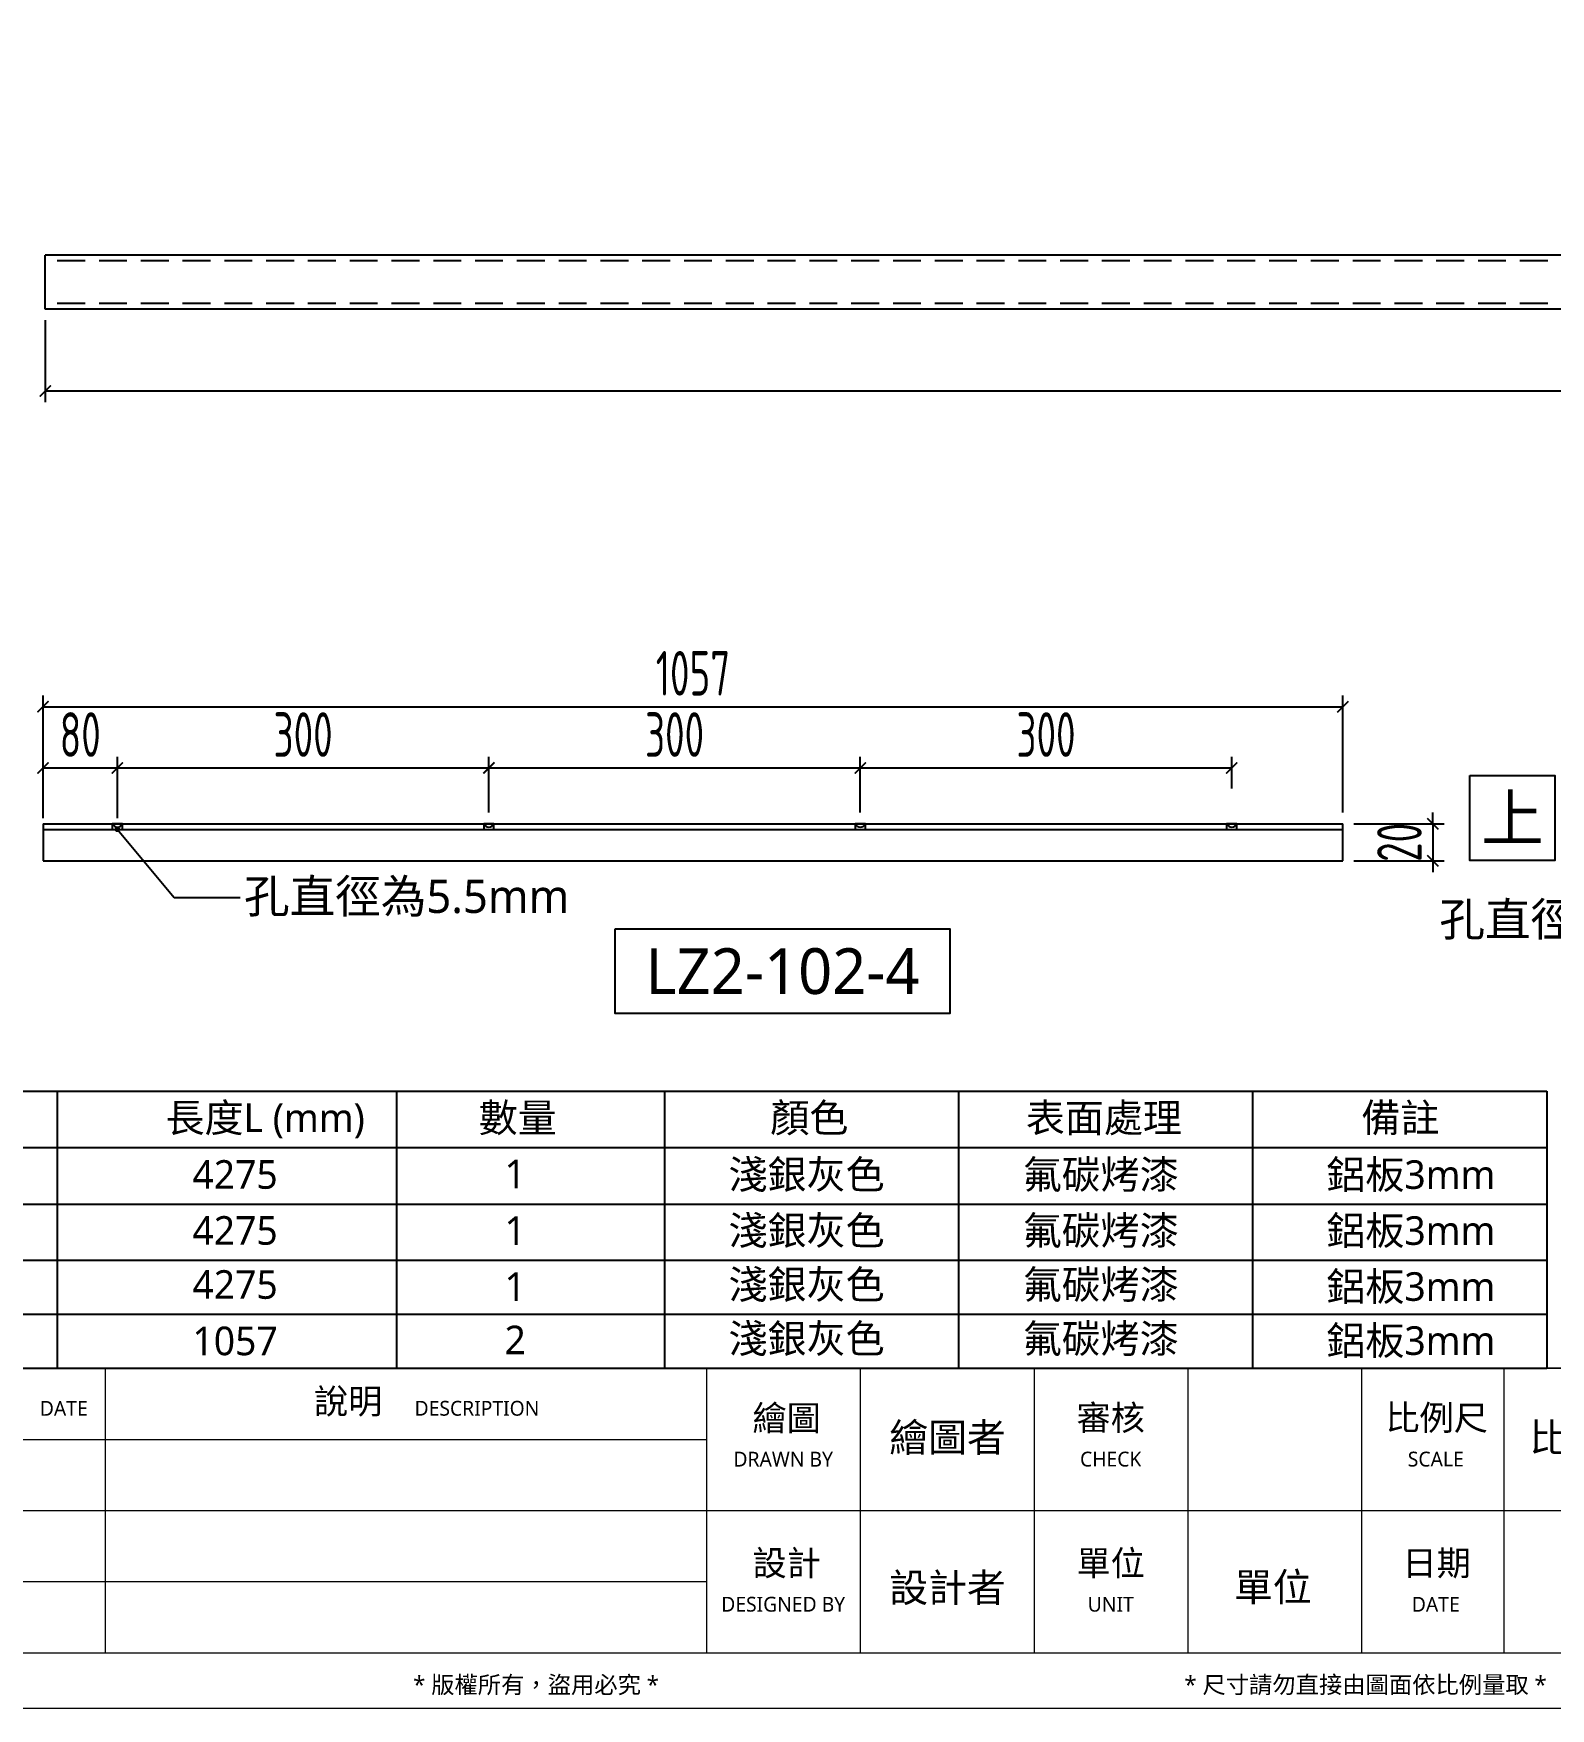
# Model space of a CAD drawing. Extents: x -3378 to 102197, y -3799 to 48702.
# Drawn here: x 11562 to 12379, y 5427 to 6329 of the extents above; entities that cross this region are included whole.
import ezdxf
from ezdxf import colors
from ezdxf.entities.mleader import LeaderData, LeaderLine
from ezdxf.enums import TextEntityAlignment as Align
from ezdxf.math import Vec2, Vec3

# ---------------------------------------------------------------- set-up
doc = ezdxf.new("R2010")
doc.units = 0
doc.set_wipeout_variables(frame=1)
doc.linetypes.add('HIDDEN', pattern=[0.375, 0.25, -0.125])
for name, color, linetype in [('DIM', 173, 'Continuous'), ('GM_ANNO_LABL', 4, 'Continuous'), ('GM_ANNO_TEXT', 7, 'Continuous'), ('GM_FILL', 253, 'Continuous'), ('S-DIM', 7, 'Continuous'), ('視覺模型鋁擠型暫替', 4, 'Continuous'), ('金屬面材 METAL PANEL', 2, 'Continuous'), ('隱藏線 HIDDEN', 8, 'HIDDEN')]:
    doc.layers.add(name, color=color, linetype=linetype)
doc.layers.add('GM_CNST', color=171, linetype='Continuous', lineweight=5, plot=False)
doc.styles.add('CHINESE', font='ros1.shx', dxfattribs={"width": 0.75, "bigfont": 'hztxt.shx'})
doc.styles.add('GM', font='')
doc.styles.get('GM').set_extended_font_data('Microsoft JhengHei')
doc.dimstyles.new('F-06', dxfattribs={"dimscale": 6, "dimtxt": 4, "dimasz": 1, "dimexe": 1, "dimexo": 1, "dimgap": 1, "dimtad": 1, "dimdec": 1, "dimzin": 12, "dimdsep": 46, "dimtxsty": 'CHINESE', "dimblk": 'ARCHTICK', "dimcen": 0, "dimclrd": 4, "dimclre": 4, "dimclrt": 1, "dimadec": 0, "dimazin": 3, "dimtfac": 1, "dimtdec": 1, "dimtix": 1, "dimtmove": 2, "dimatfit": 3, "dimfxl": 1, "dimtolj": 1, "dimtzin": 0, "dimarcsym": 0})

# ---------------------------------------------------------------- blocks, each defined once
blk = doc.blocks.new('*U896')
blk.add_wipeout([(-6.301, 1.6), (6.301, 1.6), (6.301, -1.6), (-6.301, -1.6)])
blk.add_lwpolyline([(-6.301, 1.6), (6.301, 1.6), (6.301, -1.6), (-6.301, -1.6)], close=True)
at = {"layer": 'GM_ANNO_TEXT', "ltscale": 0.3, "style": 'GM', "flags": 8}
blk.add_attdef('01', text='', height=1.725, dxfattribs=at).set_placement((0, 0), align=Align.MIDDLE_CENTER)
blk = doc.blocks.new('_Dot')
at = {"color": 0, "linetype": 'ByBlock', "lineweight": -2}
blk.add_line((-0.5, 0), (-1, 0), dxfattribs=at)
at = {"color": 0, "linetype": 'ByBlock', "const_width": 0.5}
blk.add_lwpolyline([(-0.25, 0, 1), (0.25, 0, 1)], format="xyb", close=True, dxfattribs=at)
blk = doc.blocks.new('_ArchTick')
at = {"color": 0, "linetype": 'ByBlock', "const_width": 0.15}
blk.add_lwpolyline([(-0.5, -0.5), (0.5, 0.5)], dxfattribs=at)
blk = doc.blocks.new('*D968')
at = {"layer": 'Defpoints', "color": 0, "ltscale": 10, "transparency": 16777216}
for p in [(699.83, 20), (699.83, 0), (748.3, 0)]:
    blk.add_point(p, dxfattribs=at)
at = {"layer": 'DIM', "color": 4, "lineweight": -2, "ltscale": 10, "transparency": 16777216}
for p, q in [((705.83, 20), (754.3, 20)), ((748.3, 20), (748.3, 26)), ((748.3, 20), (748.3, 0)), ((705.83, 0), (754.3, 0)), ((748.3, 0), (748.3, -6))]:
    blk.add_line(p, q, dxfattribs=at)
at = {"layer": 'DIM', "color": 4, "lineweight": -2, "ltscale": 10, "transparency": 16777216, "xscale": 6, "yscale": 6, "zscale": 6}
for p, rotation in [((748.3, 20), 270), ((748.3, 0), 90)]:
    blk.add_blockref('_ArchTick', p, dxfattribs=dict(at, rotation=rotation))
at = {"layer": 'DIM', "color": 1, "ltscale": 10, "transparency": 16777216, "insert": (730.3, 10), "char_height": 24, "attachment_point": 5, "rotation": 90, "style": 'CHINESE'}
blk.add_mtext('\\A1;20', dxfattribs=at)
blk = doc.blocks.new('*D969')
at = {"layer": 'Defpoints', "color": 0, "ltscale": 10, "transparency": 16777216}
for p in [(40.03, 50.06), (0, 17), (40.03, 17)]:
    blk.add_point(p, dxfattribs=at)
at = {"layer": 'DIM', "color": 4, "lineweight": -2, "ltscale": 10, "transparency": 16777216}
for p, q in [((0, 23), (0, 56.06)), ((40.03, 23), (40.03, 56.06)), ((0, 50.06), (40.03, 50.06))]:
    blk.add_line(p, q, dxfattribs=at)
at = {"layer": 'DIM', "color": 4, "lineweight": -2, "ltscale": 10, "transparency": 16777216, "xscale": 6, "yscale": 6, "zscale": 6, "rotation": 180}
blk.add_blockref('_ArchTick', (0, 50.06), dxfattribs=at)
at = {"layer": 'DIM', "color": 4, "lineweight": -2, "ltscale": 10, "transparency": 16777216, "xscale": 6, "yscale": 6, "zscale": 6}
blk.add_blockref('_ArchTick', (40.03, 50.06), dxfattribs=at)
at = {"layer": 'DIM', "color": 1, "ltscale": 10, "transparency": 16777216, "insert": (20.01, 68.06), "char_height": 24, "attachment_point": 5, "style": 'CHINESE'}
blk.add_mtext('\\A1;80', dxfattribs=at)
blk = doc.blocks.new('*D970')
at = {"layer": 'Defpoints', "color": 0, "ltscale": 10, "transparency": 16777216}
for p in [(699.83, 83.06), (0, 20, 0), (699.83, 20)]:
    blk.add_point(p, dxfattribs=at)
at = {"layer": 'DIM', "color": 4, "lineweight": -2, "ltscale": 10, "transparency": 16777216}
for p, q in [((0, 26), (0, 89.06)), ((0, 83.06), (699.83, 83.06)), ((699.83, 26), (699.83, 89.06))]:
    blk.add_line(p, q, dxfattribs=at)
at = {"layer": 'DIM', "color": 4, "lineweight": -2, "ltscale": 10, "transparency": 16777216, "xscale": 6, "yscale": 6, "zscale": 6, "rotation": 180}
blk.add_blockref('_ArchTick', (0, 83.06), dxfattribs=at)
at = {"layer": 'DIM', "color": 4, "lineweight": -2, "ltscale": 10, "transparency": 16777216, "xscale": 6, "yscale": 6, "zscale": 6}
blk.add_blockref('_ArchTick', (699.83, 83.06), dxfattribs=at)
at = {"layer": 'DIM', "color": 1, "ltscale": 10, "transparency": 16777216, "insert": (349.92, 101.06), "char_height": 24, "attachment_point": 5, "style": 'CHINESE'}
blk.add_mtext('\\A1;1057', dxfattribs=at)
blk = doc.blocks.new('*D971')
at = {"layer": 'Defpoints', "color": 0, "ltscale": 10, "transparency": 16777216}
for p in [(240.01, 50.06), (240.01, 32.95, 0), (40.03, 20, 0)]:
    blk.add_point(p, dxfattribs=at)
at = {"layer": 'S-DIM', "color": 4, "lineweight": -2, "ltscale": 10, "transparency": 16777216}
for p, q in [((40.03, 26), (40.03, 56.06)), ((240.01, 38.95), (240.01, 56.06)), ((40.03, 50.06), (240.01, 50.06))]:
    blk.add_line(p, q, dxfattribs=at)
at = {"layer": 'S-DIM', "color": 4, "lineweight": -2, "ltscale": 10, "transparency": 16777216, "xscale": 6, "yscale": 6, "zscale": 6, "rotation": 180}
blk.add_blockref('_ArchTick', (40.03, 50.06), dxfattribs=at)
at = {"layer": 'S-DIM', "color": 4, "lineweight": -2, "ltscale": 10, "transparency": 16777216, "xscale": 6, "yscale": 6, "zscale": 6}
blk.add_blockref('_ArchTick', (240.01, 50.06), dxfattribs=at)
at = {"layer": 'S-DIM', "color": 1, "ltscale": 10, "transparency": 16777216, "insert": (140.02, 68.06), "char_height": 24, "attachment_point": 5, "style": 'CHINESE'}
blk.add_mtext('\\A1;300', dxfattribs=at)
blk = doc.blocks.new('*D972')
at = {"layer": 'Defpoints', "color": 0, "ltscale": 10, "transparency": 16777216}
for p in [(440.01, 50.06), (440.01, 32.95, 0), (240.03, 20, 0)]:
    blk.add_point(p, dxfattribs=at)
at = {"layer": 'S-DIM', "color": 4, "lineweight": -2, "ltscale": 10, "transparency": 16777216}
for p, q in [((240.03, 26), (240.03, 56.06)), ((440.01, 38.95), (440.01, 56.06)), ((240.03, 50.06), (440.01, 50.06))]:
    blk.add_line(p, q, dxfattribs=at)
at = {"layer": 'S-DIM', "color": 4, "lineweight": -2, "ltscale": 10, "transparency": 16777216, "xscale": 6, "yscale": 6, "zscale": 6, "rotation": 180}
blk.add_blockref('_ArchTick', (240.03, 50.06), dxfattribs=at)
at = {"layer": 'S-DIM', "color": 4, "lineweight": -2, "ltscale": 10, "transparency": 16777216, "xscale": 6, "yscale": 6, "zscale": 6}
blk.add_blockref('_ArchTick', (440.01, 50.06), dxfattribs=at)
at = {"layer": 'S-DIM', "color": 1, "ltscale": 10, "transparency": 16777216, "insert": (340.02, 68.06), "char_height": 24, "attachment_point": 5, "style": 'CHINESE'}
blk.add_mtext('\\A1;300', dxfattribs=at)
blk = doc.blocks.new('*D973')
at = {"layer": 'Defpoints', "color": 0, "ltscale": 10, "transparency": 16777216}
for p in [(640.01, 50.06), (640.01, 32.95, 0), (440.03, 20, 0)]:
    blk.add_point(p, dxfattribs=at)
at = {"layer": 'S-DIM', "color": 4, "lineweight": -2, "ltscale": 10, "transparency": 16777216}
for p, q in [((440.03, 26), (440.03, 56.06)), ((640.01, 38.95), (640.01, 56.06)), ((440.03, 50.06), (640.01, 50.06))]:
    blk.add_line(p, q, dxfattribs=at)
at = {"layer": 'S-DIM', "color": 4, "lineweight": -2, "ltscale": 10, "transparency": 16777216, "xscale": 6, "yscale": 6, "zscale": 6, "rotation": 180}
blk.add_blockref('_ArchTick', (440.03, 50.06), dxfattribs=at)
at = {"layer": 'S-DIM', "color": 4, "lineweight": -2, "ltscale": 10, "transparency": 16777216, "xscale": 6, "yscale": 6, "zscale": 6}
blk.add_blockref('_ArchTick', (640.01, 50.06), dxfattribs=at)
at = {"layer": 'S-DIM', "color": 1, "ltscale": 10, "transparency": 16777216, "insert": (540.02, 68.06), "char_height": 24, "attachment_point": 5, "style": 'CHINESE'}
blk.add_mtext('\\A1;300', dxfattribs=at)
blk = doc.blocks.new('*D1190')
at = {"layer": 'Defpoints', "color": 0, "ltscale": 10, "transparency": 16777216}
for p in [(11568.78, 6180.9), (13300.23, 6180.9, 0), (11568.78, 6136.77)]:
    blk.add_point(p, dxfattribs=at)
at = {"layer": 'DIM', "color": 4, "lineweight": -2, "ltscale": 10, "transparency": 16777216}
for p, q in [((11568.78, 6174.9), (11568.78, 6130.77)), ((13300.23, 6174.9), (13300.23, 6130.77)), ((13300.23, 6136.77), (11568.78, 6136.77))]:
    blk.add_line(p, q, dxfattribs=at)
at = {"layer": 'DIM', "color": 4, "lineweight": -2, "ltscale": 10, "transparency": 16777216, "xscale": 6, "yscale": 6, "zscale": 6, "rotation": 180}
blk.add_blockref('_ArchTick', (11568.78, 6136.77), dxfattribs=at)
at = {"layer": 'DIM', "color": 4, "lineweight": -2, "ltscale": 10, "transparency": 16777216, "xscale": 6, "yscale": 6, "zscale": 6}
blk.add_blockref('_ArchTick', (13300.23, 6136.77), dxfattribs=at)
at = {"layer": 'DIM', "color": 1, "ltscale": 10, "transparency": 16777216, "insert": (12434.5, 6154.77), "char_height": 24, "attachment_point": 5, "style": 'CHINESE'}
blk.add_mtext('\\A1;4275', dxfattribs=at)
blk = doc.blocks.new('TK')
at = {"lineweight": 0}
for p, q in [((33.73, 5), (33.73, 30.55)), ((87.7, 5), (87.7, 30.55)), ((101.5, 5), (101.5, 30.55)), ((117.09, 5), (117.09, 30.55)), ((130.89, 5), (130.89, 30.55)), ((146.48, 5), (146.48, 30.55)), ((159.25, 5), (159.25, 30.55)), ((3, 24.16), (87.7, 24.16)), ((3, 17.78), (174.58, 17.78)), ((3, 11.39), (87.7, 11.39))]:
    blk.add_line(p, q, dxfattribs=at)
at = {"lineweight": 0, "flags": 128}
blk.add_lwpolyline([(3, 30.55), (415, 30.55)], dxfattribs=at)
at = {"lineweight": 0}
blk.add_3dface([(3, 5), (415, 5), (415, 294), (3, 294)], dxfattribs=at)
at = {"layer": 'GM_CNST'}
blk.add_lwpolyline([(3, 294), (415, 294), (415, 30.55), (3, 30.55)], close=True, dxfattribs=at)
at = {"layer": 'GM_CNST', "linetype": 'Continuous', "lineweight": 0}
blk.add_3dface([(420, 0), (0, 0), (0, 297), (420, 297)], dxfattribs=at)
at = {"layer": 'GM_ANNO_TEXT', "linetype": 'Continuous', "char_height": 2.249, "attachment_point": 5, "style": 'GM'}
for s, insert, line_spacing_factor in [('說明', (55.51, 27.45), 0.725792), ('繪圖', (94.86, 25.95), 0.725792), ('審核', (123.94, 25.98), 0.728704), ('比例尺', (153.19, 25.98), 0.728704), ('設計', (94.86, 12.93), 0.725792), ('單位', (123.94, 12.93), 0.725792), ('日期', (153.19, 12.93), 0.725792)]:
    blk.add_mtext(s, dxfattribs=dict(at, insert=insert, line_spacing_factor=line_spacing_factor))
at = {"layer": 'GM_ANNO_TEXT', "attachment_point": 5, "style": 'GM'}
for s, insert, char_height in [('DATE', (29.99, 26.94), 1.329), ('DESCRIPTION', (67.07, 26.94), 1.3287), ('DRAWN BY', (94.55, 22.38), 1.329), ('CHECK', (123.94, 22.38), 1.329), ('SCALE ', (153.11, 22.38), 1.329), ('DESIGNED BY', (94.55, 9.35), 1.3287), ('UNIT', (123.94, 9.35), 1.329), ('DATE', (153.11, 9.35), 1.329)]:
    blk.add_mtext(s, dxfattribs=dict(at, insert=insert, char_height=char_height))
at = {"layer": 'GM_ANNO_TEXT', "linetype": 'Continuous', "lineweight": 0, "char_height": 1.5332, "line_spacing_factor": 0.725792, "style": 'GM'}
for s, insert, attachment_point in [('* 版權所有，盜用必究 *  ', (83.4, 2.04), 6), ('* 尺寸請勿直接由圖面依比例量取 * ', (146.81, 2.04), 5)]:
    blk.add_mtext(s, dxfattribs=dict(at, insert=insert, attachment_point=attachment_point))
at = {"layer": 'GM_ANNO_TEXT', "style": 'GM'}
for tag, p in [('業主', (283.43, 26.37)), ('圖名', (283.48, 9.14))]:
    blk.add_attdef(tag, text='', height=2.56, dxfattribs=at).set_placement(p, align=Align.MIDDLE_LEFT)
for tag, p in [('繪圖者', (109.3, 23.05)), ('比例尺', (166.71, 23.04)), ('設計者', (109.3, 9.56)), ('單位', (138.49, 9.62)), ('日期', (166.62, 9.45))]:
    blk.add_attdef(tag, text='', height=2.56, dxfattribs=at).set_placement(p, align=Align.CENTER)
for p in [(389.45, 19.37), (389.45, 13.69), (359.78, 12.56), (389.45, 8.01)]:
    blk.add_attdef('加工編號', text='', height=2.56, dxfattribs=at).set_placement(p, align=Align.MIDDLE)
blk = doc.blocks.new('*U1277')
blk.add_wipeout([(-1.6, 1.6), (1.6, 1.6), (1.6, -1.6), (-1.6, -1.6)])
blk.add_lwpolyline([(-1.6, 1.6), (1.6, 1.6), (1.6, -1.6), (-1.6, -1.6)], close=True)
at = {"layer": 'GM_ANNO_TEXT', "ltscale": 0.3, "style": 'GM', "flags": 8}
blk.add_attdef('01', text='', height=1.725, dxfattribs=at).set_placement((0, 0), align=Align.MIDDLE_CENTER)
blk = doc.blocks.new('1017')
at = {"layer": '視覺模型鋁擠型暫替', "color": 1, "linetype": 'Continuous'}
for centre in [(40.03, 21.15, 0.02), (240.03, 21.15, 0.02), (440.03, 21.15, 0.02), (640.03, 21.15, 0.02)]:
    blk.add_arc(centre, 2.98, 202.50838, 337.30815, dxfattribs=at)
at = {"layer": '金屬面材 METAL PANEL'}
for p, q in [((0, 20, 0.02), (699.83, 20, 0.02)), ((0, 20, 0.03), (0, 0, 0.03)), ((699.83, 0, 0.02), (699.83, 20, 0.02)), ((0, 17, 0.02), (699.83, 17, 0.02)), ((0, 0), (699.83, 0, 0.01))]:
    blk.add_line(p, q, dxfattribs=at)
at = {"layer": '金屬面材 METAL PANEL', "elevation": 0.02}
for points in [[(37.27, 20), (37.27, 17), (42.78, 17), (42.78, 20)], [(237.27, 20), (237.27, 17), (242.78, 17), (242.78, 20)], [(437.27, 20), (437.27, 17), (442.78, 17), (442.78, 20)], [(637.27, 20), (637.27, 17), (642.78, 17), (642.78, 20)]]:
    blk.add_lwpolyline(points, close=True, dxfattribs=at)
at = {"layer": 'DIM', "ltscale": 10}
for base, p1, p2, text, picture, middle in [((699.83, 83.06, 0.02), (0, 20, 0.02), (699.83, 20, 0.02), '1057', '*D970', (349.92, 101.06, 0.02)), ((40.03, 50.06, 0.02), (0, 17, 0.02), (40.03, 17, 0.02), '80', '*D969', (20.01, 68.06, 0.02))]:
    dim = blk.add_linear_dim(base=base, p1=p1, p2=p2, text=text, dimstyle='F-06', dxfattribs=at)
    dim.commit()
    dim.dimension.update_dxf_attribs({"geometry": picture, "text_midpoint": middle})
dim = blk.add_linear_dim(base=(748.3, 0, 0.02), p1=(699.83, 20, 0.02), p2=(699.83, 0, 0.02), angle=90, dimstyle='F-06', dxfattribs=at)
dim.commit()
dim.dimension.update_dxf_attribs({"geometry": '*D968', "text_midpoint": (730.3, 10, 0.02)})
at = {"layer": 'S-DIM', "ltscale": 10}
for base, p1, p2, picture, middle in [((240.01, 50.06, 0.02), (40.03, 20, 0.02), (240.01, 32.95, 0.02), '*D971', (140.02, 68.06, 0.02)), ((440.01, 50.06, 0.02), (240.03, 20, 0.02), (440.01, 32.95, 0.02), '*D972', (340.02, 68.06, 0.02)), ((640.01, 50.06, 0.02), (440.03, 20, 0.02), (640.01, 32.95, 0.02), '*D973', (540.02, 68.06, 0.02))]:
    dim = blk.add_linear_dim(base=base, p1=p1, p2=p2, text='300', dimstyle='F-06', dxfattribs=at)
    dim.commit()
    dim.dimension.update_dxf_attribs({"geometry": picture, "text_midpoint": middle})
at = {"layer": 'GM_ANNO_LABL'}
ml = blk.add_multileader_mtext('Standard', dxfattribs=at)
ml.set_content('{\\fMicrosoft JhengHei|b0|i0|c136|p34;孔直徑為}5.5{\\fMicrosoft JhengHei|b0|i0|c136|p34;mm}', color=256, style='GM')
ml.set_leader_properties()
ml.set_arrow_properties(name='DOT')
ml.build(insert=Vec2(0, 0))
ml.multileader.update_dxf_attribs({"arrow_head_size": 3})
ctx = ml.context
ctx.base_point, ctx.char_height, ctx.arrow_head_size, ctx.plane_origin = Vec3(106.18, -19.67, 0.02), 18, 3, Vec3(111.22, -51.78, 0.02)
notes = []
notes.append((ctx, [(0, (1, 1, 0), (70.6, -19.67, 0.02), (1, 0), 35.58, [(0, [(40.03, 17, 0.02)], 0, [])])]))
ctx.mtext.insert, ctx.mtext.flow_direction = Vec3(108.18, -10.01, 0.02), 5
for ctx, leaders in notes:
    for number, flags, end, landing, length, lines in leaders:
        leader = LeaderData()
        leader.index, (leader.has_last_leader_line, leader.has_dogleg_vector, leader.attachment_direction) = number, flags
        leader.last_leader_point, leader.dogleg_vector, leader.dogleg_length = Vec3(end), Vec3(landing), length
        for number, points, colour, breaks in lines:
            line = LeaderLine()
            line.index, line.vertices, line.color, line.breaks = number, Vec3.list(points), colors.encode_raw_color(colour), breaks
            leader.lines.append(line)
        ctx.leaders.append(leader)

msp = doc.modelspace()

# ---------------------------------------------------------------- linework, layer by layer
at = {"layer": 'GM_FILL'}
for p, q in [((11416.793, 5759.635), (12377.194, 5759.635)), ((11575.153, 5759.635), (11575.153, 5610.533)), ((11604.973, 5759.635), (12377.194, 5759.635)), ((11757.821, 5759.635), (11757.821, 5610.533)), ((11902.114, 5759.635), (11902.114, 5610.533)), ((12060.474, 5759.635), (12060.474, 5610.533)), ((12218.834, 5759.635), (12218.834, 5610.533)), ((12377.194, 5759.635), (12377.194, 5610.533)), ((11416.793, 5729.32), (12377.194, 5729.32)), ((11416.793, 5698.794), (12377.194, 5698.794)), ((11416.793, 5668.651), (12377.194, 5668.651)), ((11416.793, 5639.533), (12377.194, 5639.533)), ((11416.793, 5610.533), (12377.194, 5610.533))]:
    msp.add_line(p, q, dxfattribs=at)
at = {"layer": '金屬面材 METAL PANEL'}
for p, q in [((13300.225, 6209.902, 0), (11568.783, 6209.902)), ((11568.783, 6180.903, 0), (11568.783, 6209.902, 0)), ((13300.225, 6180.903, 0), (11568.783, 6180.903))]:
    msp.add_line(p, q, dxfattribs=at)
at = {"layer": '隱藏線 HIDDEN', "ltscale": 60}
for p, q in [((13300.225, 6206.902, 0), (11568.783, 6206.902)), ((13300.225, 6183.903, 0), (11568.783, 6183.903))]:
    msp.add_line(p, q, dxfattribs=at)

# ---------------------------------------------------------------- block references
at = {"layer": 'GM_ANNO_LABL', "ltscale": 0.3, "xscale": 14.28571431275816, "yscale": 14.28571431275816, "zscale": 14.28571431275816}
msp.add_blockref('*U896', (11965.723, 5824.363), dxfattribs=at).add_auto_attribs({'01': 'LZ2-102-4'})

# ---------------------------------------------------------------- texts
at = {"layer": 'GM_ANNO_TEXT', "style": 'GM'}
for s, height, p in [('長度L (mm)', 15.4077, (11633.495, 5737.665)), ('數量', 15.4077, (11802.145, 5737.665)), ('顏色', 15.4077, (11959.177, 5737.665)), ('表面處理', 15.4077, (12096.75, 5737.665)), ('備註', 15.4077, (12277.379, 5737.665)), ('4275', 15.4077, (11648.024, 5707.14)), ('1', 15.408, (11816.07, 5707.452)), ('淺銀灰色', 15.4077, (11936.664, 5707.14)), ('氟碳烤漆', 15.4077, (12095.024, 5707.14)), ('鋁板3mm', 15.4077, (12258.524, 5707.07)), ('4275', 15.4077, (11648.024, 5676.997)), ('淺銀灰色', 15.4077, (11936.664, 5676.997)), ('氟碳烤漆', 15.4077, (12095.024, 5676.997)), ('鋁板3mm', 15.4077, (12258.524, 5676.927)), ('1', 15.408, (11816.07, 5676.927)), ('淺銀灰色', 15.4077, (11936.664, 5647.879)), ('氟碳烤漆', 15.4077, (12095.024, 5647.879)), ('4275', 15.4077, (11648.024, 5647.879)), ('1', 15.408, (11816.07, 5646.784)), ('鋁板3mm', 15.4077, (12258.524, 5646.784)), ('1057', 15.4077, (11648.024, 5617.486)), ('2', 15.408, (11816.07, 5618.004)), ('淺銀灰色', 15.4077, (11936.664, 5618.76)), ('氟碳烤漆', 15.4077, (12095.024, 5618.76)), ('鋁板3mm', 15.4077, (12258.524, 5617.666))]:
    msp.add_text(s, height=height, dxfattribs=at).set_placement(p)

# ---------------------------------------------------------------- dimensions: what is measured, and where the dimension line sits
at = {"layer": 'DIM', "ltscale": 10}
dim = msp.add_linear_dim(base=(11568.783, 6136.773), p1=(13300.225, 6180.903, 0), p2=(11568.783, 6180.903), text='4275', dimstyle='F-06', dxfattribs=at)
dim.commit()
dim.dimension.update_dxf_attribs({"geometry": '*D1190', "text_midpoint": (12434.504, 6154.773)})

# ---------------------------------------------------------------- leaders
at = {"layer": 'GM_ANNO_LABL'}
ml = msp.add_multileader_mtext('Standard', dxfattribs=at)
ml.set_content('{\\fMicrosoft JhengHei|b0|i0|c136|p34;孔直徑為}5.5{\\fMicrosoft JhengHei|b0|i0|c136|p34;mm}', color=256, style='GM')
ml.set_leader_properties()
ml.set_arrow_properties(name='DOT')
ml.build(insert=Vec2(0, 0))
ml.multileader.update_dxf_attribs({"arrow_head_size": 3})
ctx = ml.context
ctx.base_point, ctx.char_height, ctx.arrow_head_size, ctx.plane_origin = Vec3(12323.578, 5851.595), 18, 3, Vec3(12509.594, 5835.787)
ctx.text_align_type = 2
notes = []
notes.append((ctx, [(0, (1, 1, 0), (12532.115, 5851.595), (-1, 0), 35.576, [(0, [(12580.792, 5904.567)], 0, [])])]))
ctx.mtext.insert, ctx.mtext.alignment, ctx.mtext.flow_direction = Vec3(12494.539, 5861.252), 3, 5
for ctx, leaders in notes:
    for number, flags, end, landing, length, lines in leaders:
        leader = LeaderData()
        leader.index, (leader.has_last_leader_line, leader.has_dogleg_vector, leader.attachment_direction) = number, flags
        leader.last_leader_point, leader.dogleg_vector, leader.dogleg_length = Vec3(end), Vec3(landing), length
        for number, points, colour, breaks in lines:
            line = LeaderLine()
            line.index, line.vertices, line.color, line.breaks = number, Vec3.list(points), colors.encode_raw_color(colour), breaks
            leader.lines.append(line)
        ctx.leaders.append(leader)

# ---------------------------------------------------------------- next in the draw order: block references
ref = msp.add_blockref('TK', (11398.793, 5427.217), dxfattribs=dict(xscale=6, yscale=6, zscale=6))
ref.add_attrib('比例尺', '比例尺', dxfattribs={"layer": 'GM_ANNO_TEXT', "height": 15.3316, "style": 'GM'}).set_placement((12399.066, 5565.476), align=Align.CENTER)
ref.add_attrib('單位', '單位', dxfattribs={"layer": 'GM_ANNO_TEXT', "height": 15.3316, "style": 'GM'}).set_placement((12229.739, 5484.955), align=Align.CENTER)
ref.add_attrib('設計者', '設計者', dxfattribs={"layer": 'GM_ANNO_TEXT', "height": 15.3316, "style": 'GM'}).set_placement((12054.57, 5484.581), align=Align.CENTER)
ref.add_attrib('繪圖者', '繪圖者', dxfattribs={"layer": 'GM_ANNO_TEXT', "height": 15.3316, "style": 'GM'}).set_placement((12054.57, 5565.503), align=Align.CENTER)
at = {"layer": 'DIM', "ltscale": 10}
msp.add_blockref('1017', (11567.595, 5883.716, -0.016), dxfattribs=at)

# ---------------------------------------------------------------- next in the draw order: block references
at = {"layer": 'GM_ANNO_LABL', "ltscale": 0.3, "xscale": 14.28571431275816, "yscale": 14.28571431275816, "zscale": 14.28571431275816}
msp.add_blockref('*U1277', (12358.728, 5906.801, -0.01), dxfattribs=at).add_auto_attribs({'01': '上'})

doc.saveas('drawing.dxf')
